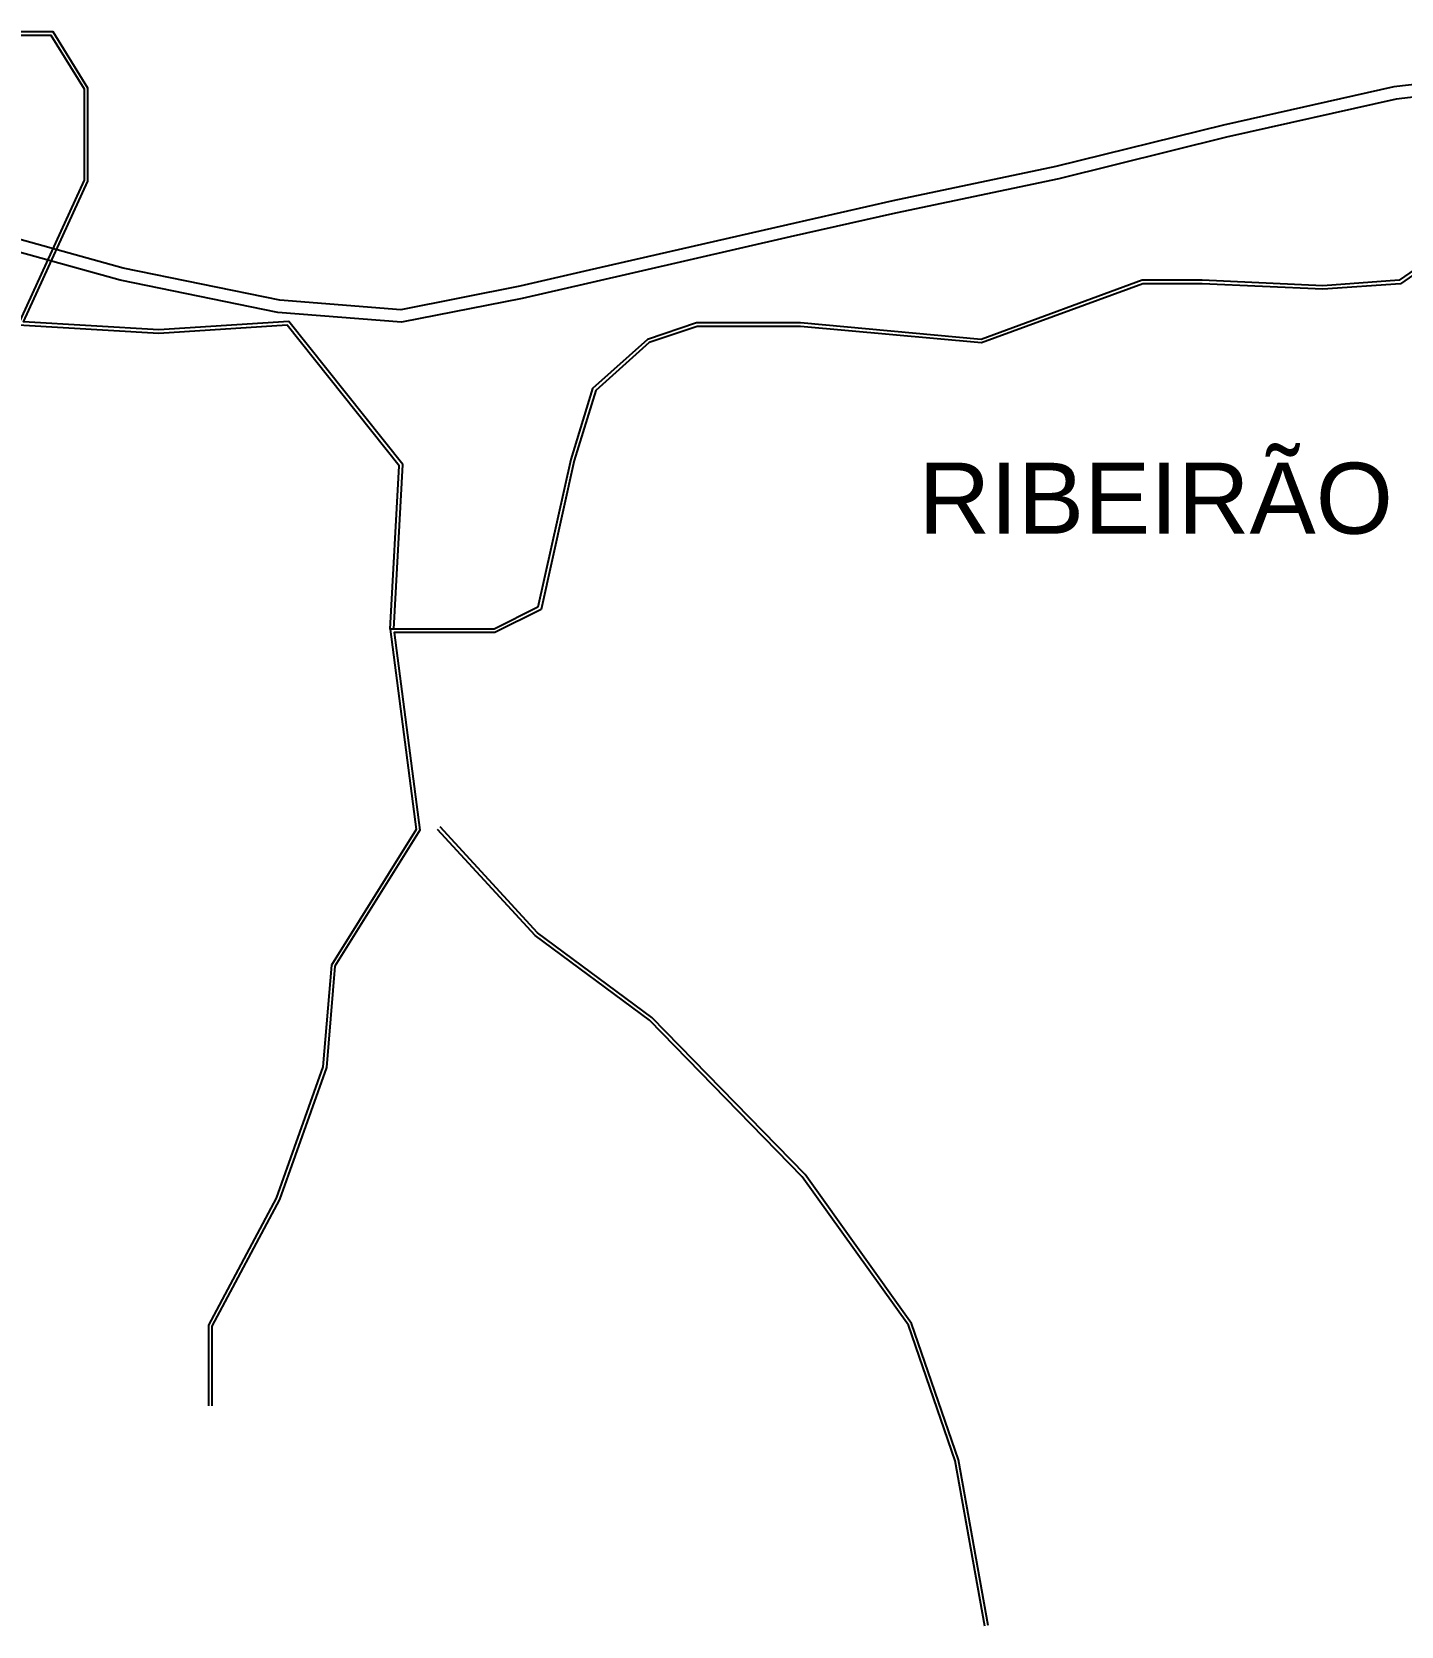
# Model space of a CAD drawing. Header units: millimetres. Extents: x 583 to 26013, y 350 to 21391.
# Drawn here: x 4702 to 5472, y 11648 to 12545 of the extents above; entities that cross this region are included whole.
import ezdxf

# ---------------------------------------------------------------- set-up
doc = ezdxf.new("R2010")
doc.units = ezdxf.units.MM
doc.layers.add('ESTRADA ROMEIROS', color=210, linetype='Continuous')
doc.layers.add('RIOS', color=140, linetype='Continuous')
doc.styles.add('EU', font='arial.ttf', dxfattribs={"height": 10})

msp = doc.modelspace()

# ---------------------------------------------------------------- linework, layer by layer
at = {"layer": 'ESTRADA ROMEIROS', "color": 0}
for points in [[(5946.70228, 12191.99841), (5904.19663, 12232.80914), (5849.41185, 12278.2418), (5827.50263, 12308.6716), (5780.79282, 12353.69053), (5721.80052, 12412.2965), (5693.60497, 12439.73959), (5665.25052, 12463.39327), (5599.36092, 12500.02475), (5561.5901, 12510.00338), (5522.60061, 12513.44299), (5469.60127, 12507.35908), (5374.13297, 12485.87979), (5279.74479, 12462.50861), (5187.77044, 12443.15528), (5128.64082, 12429.78521), (5014.46979, 12403.54357), (4977.79239, 12395.06898), (4909.81894, 12381.69987), (4840.23875, 12387.11397), (4751.39645, 12405.29833), (4665.2251, 12429.28603)], [(5964.90006, 12184.23041), (5908.86103, 12238.03486), (5854.56947, 12283.05851), (5832.81467, 12313.27381), (5785.68867, 12358.69387), (5726.70856, 12417.28773), (5698.29507, 12444.94295), (5669.22823, 12469.19092), (5601.99626, 12506.56869), (5562.80041, 12516.92379), (5522.50809, 12520.47833), (5468.43051, 12514.27066), (5372.5233, 12492.69262), (5278.18239, 12469.33314), (5186.27775, 12449.99448), (5127.08489, 12436.6101), (5012.89784, 12410.36479), (4976.32861, 12401.91519), (4909.40746, 12388.75305), (4841.21587, 12394.0591), (4753.03889, 12412.10728), (4667.16327, 12436.01266)]]:
    msp.add_lwpolyline(points, dxfattribs=at)
at = {"layer": 'RIOS', "lineweight": 25, "flags": 128}
for points in [[(4905.41114, 12208.83736), (4910.47007, 12301.54219), (4846.40341, 12382.15677), (4773.21472, 12377.43845), (4696.99305, 12381.91872), (4733.25821, 12461.18805), (4733.25821, 12513.43798), (4713.72561, 12545.15423), (4583.79002, 12545.15423), (4446.1382, 12454.23398), (4313.55846, 12437.96477), (4204.05412, 12405.37159), (4071.31923, 12397.85876)], [(4903.41411, 12208.94634), (4908.43165, 12300.8926), (4845.48837, 12380.09363), (4773.22039, 12375.43467), (4693.95872, 12380.09363), (4731.25821, 12461.62382), (4731.25821, 12512.87152), (4712.60846, 12543.15423), (4584.3909, 12543.15423), (4446.8483, 12452.30612), (4313.96839, 12436.00008), (4204.40057, 12403.388), (4071.43225, 12395.86195)], [(5511.45614, 12433.03022), (5471.41878, 12405.33358), (5428.30191, 12402.25601), (5360.54658, 12405.33358), (5326.66892, 12405.33358), (5236.0314, 12372.04966), (5134.39806, 12381.28194), (5075.88228, 12381.28194), (5048.16397, 12372.04966), (5017.36616, 12344.35281), (5005.0471, 12304.34632), (4986.56835, 12221.25598), (4961.92989, 12208.94634), (4937.29178, 12208.94634), (4903.41411, 12208.94634), (4918.09732, 12096.15518), (4870.34183, 12019.80516), (4865.56642, 11962.54243), (4839.30079, 11888.57832), (4801.09647, 11817.00012), (4801.09647, 11771.66716)], [(5512.74226, 12431.48801), (5472.10676, 12403.3776), (5428.32782, 12400.25278), (5360.50118, 12403.33358), (5327.02453, 12403.33358), (5236.29851, 12370.01716), (5134.30741, 12379.28194), (5076.2066, 12379.28194), (5049.19143, 12370.28385), (5019.11481, 12343.23559), (5006.98206, 12303.83412), (4988.31395, 12219.89239), (4962.40169, 12206.94634), (4937.29178, 12206.94634), (4905.69135, 12206.94634), (4920.17313, 12095.70243), (4872.29461, 12019.1557), (4867.53794, 11962.11766), (4841.13552, 11887.76832), (4803.09647, 11816.49978), (4803.09647, 11771.66716)], [(5238.05951, 11647.59827), (5221.34506, 11740.64989), (5195.07943, 11817.00012), (5135.3849, 11900.50809), (5049.42509, 11988.78788), (4984.95514, 12036.50675), (4930.03636, 12096.15518)], [(5240.02801, 11647.95186), (5223.28634, 11741.15496), (5196.87588, 11817.9262), (5136.92369, 11901.79462), (5050.74507, 11990.29912), (4986.29776, 12038.00124), (4931.50771, 12097.50986)]]:
    msp.add_lwpolyline(points, dxfattribs=at)

# ---------------------------------------------------------------- texts
at = {"layer": 'RIOS', "lineweight": 25, "insert": (5200.85134, 12302.61403), "char_height": 40, "width": 278.7122197, "attachment_point": 1, "style": 'EU'}
msp.add_mtext('RIBEIRÃO', dxfattribs=at)

doc.saveas('drawing.dxf')
